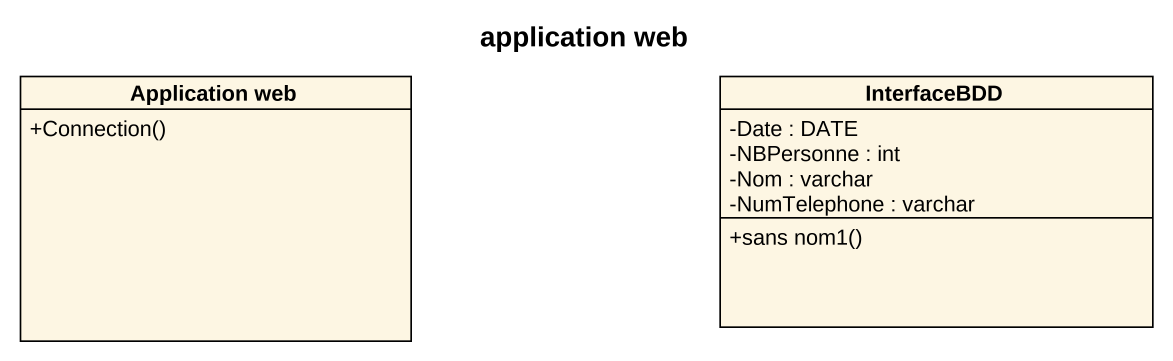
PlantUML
@startuml
title application web
hide circle
hide empty members
skinparam classAttributeIconSize 0
class "Application web" as Application_web {
  +Connection()
}
class InterfaceBDD {
  -Date : DATE
  -NBPersonne : int
  -Nom : varchar
  -NumTelephone : varchar
  +sans nom1()
}
@enduml
